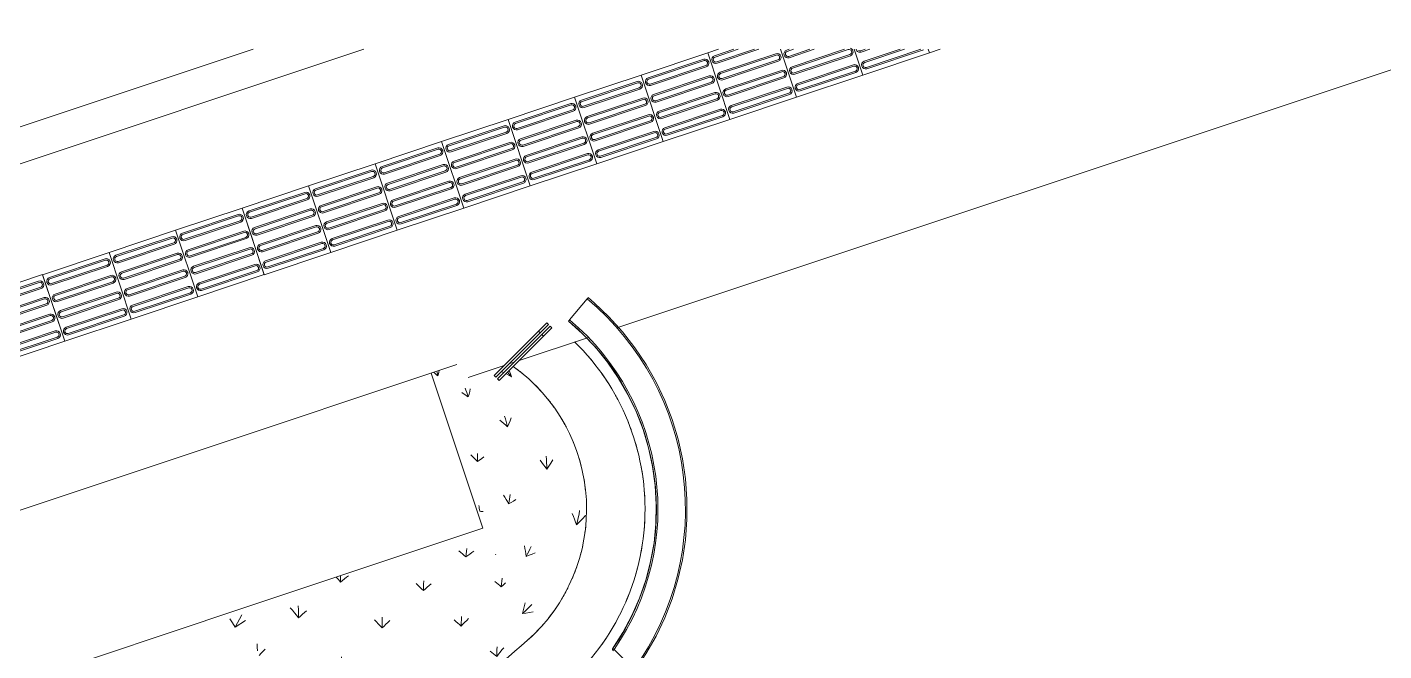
# Model space of a CAD drawing. Header units: millimetres. Extents: x 15878 to 679837, y -72324 to 391440.
# Drawn here: x 110641 to 116447, y 67149 to 69818 of the extents above; entities that cross this region are included whole.
import ezdxf

# ---------------------------------------------------------------- set-up
doc = ezdxf.new("R2010")
doc.units = ezdxf.units.MM
for name, color, linetype, lineweight in [('A-FLOR', 192, 'Continuous', 5), ('A-FLOR-HRAL', 11, 'Continuous', 5), ('A-FLOR-PATT', 8, 'Continuous', 5), ('A-GENM', 13, 'Continuous', 5)]:
    doc.layers.add(name, color=color, linetype=linetype, lineweight=lineweight)

# ---------------------------------------------------------------- blocks, each defined once
blk = doc.blocks.new('FP_210-1_F')
at = {"layer": 'A-FLOR-PATT'}
for p, q in [((112496.6, 67570.3), (112489.2, 67577)), ((112520, 67562.6), (112521.3, 67574.7)), ((112521.3, 67574.7), (112522.6, 67586.6)), ((112544.8, 67569.4), (112553.5, 67575.7)), ((112504, 67563.7), (112496.6, 67570.3)), ((112511.4, 67557.1), (112504, 67563.7)), ((112518.8, 67550.5), (112511.4, 67557.1)), ((112518.8, 67550.5), (112520, 67562.6)), ((112518.8, 67550.5), (112527.4, 67556.9)), ((112527.4, 67556.9), (112536.1, 67563.2)), ((112536.1, 67563.2), (112544.8, 67569.4)), ((111973.3, 67453.5), (111964.4, 67463.7)), ((111982.3, 67456.5), (111982.3, 67469.6)), ((111990.8, 67450.1), (111999.3, 67456.9)), ((111999.3, 67456.9), (112007.9, 67463.6)), ((112007.9, 67463.6), (112016.5, 67470.3)), ((112672.9, 67447.2), (112674.3, 67459.2)), ((111982.3, 67443.3), (111973.3, 67453.5)), ((111982.3, 67443.3), (111982.3, 67456.5)), ((111982.3, 67443.3), (111990.8, 67450.1)), ((112313.5, 67429.8), (112305.7, 67437.6)), ((112321.3, 67422), (112313.5, 67429.8)), ((112329.1, 67414.3), (112321.3, 67422)), ((112336.9, 67406.6), (112329.1, 67414.3)), ((112336.9, 67406.6), (112337.5, 67420.5)), ((112336.9, 67406.6), (112345.3, 67413.7)), ((112337.5, 67420.5), (112338.1, 67434.3)), ((112338.1, 67434.3), (112338.8, 67448.1)), ((112345.3, 67413.7), (112353.7, 67420.8)), ((112353.7, 67420.8), (112362.2, 67427.8)), ((112362.2, 67427.8), (112370.6, 67434.9)), ((112649.7, 67439.4), (112642.7, 67445.1)), ((112656.6, 67433.9), (112649.7, 67439.4)), ((112663.5, 67428.4), (112656.6, 67433.9)), ((112670.4, 67422.9), (112663.5, 67428.4)), ((112670.4, 67422.9), (112671.7, 67435.1)), ((112670.4, 67422.9), (112676.5, 67428.5)), ((112671.7, 67435.1), (112672.9, 67447.2)), ((112676.5, 67428.5), (112682.7, 67434.1)), ((112682.7, 67434.1), (112688.8, 67439.7)), ((111802, 67324.5), (111801.5, 67341.5)), ((111776.4, 67322.6), (111767.5, 67333.4)), ((111785.3, 67311.8), (111776.4, 67322.6)), ((111794.2, 67301.1), (111785.3, 67311.8)), ((111803, 67290.4), (111794.2, 67301.1)), ((111802.5, 67307.5), (111802, 67324.5)), ((111803, 67290.4), (111802.5, 67307.5)), ((111803, 67290.4), (111811.3, 67297.9)), ((111811.3, 67297.9), (111819.6, 67305.4)), ((111819.6, 67305.4), (111827.9, 67312.8)), ((111827.9, 67312.8), (111836.3, 67320.2)), ((112160.5, 67278), (112160.6, 67293.4)), ((112499.6, 67282.3), (112500.3, 67296.1)), ((112522.4, 67279.1), (112530.3, 67287.2)), ((112135.9, 67273.3), (112127.7, 67282.2)), ((112144.1, 67264.5), (112135.9, 67273.3)), ((112152.3, 67255.7), (112144.1, 67264.5)), ((112160.5, 67246.9), (112152.3, 67255.7)), ((112160.5, 67262.5), (112160.5, 67278)), ((112160.5, 67246.9), (112160.5, 67262.5)), ((112160.5, 67246.9), (112168.7, 67254.7)), ((112168.7, 67254.7), (112176.9, 67262.5)), ((112176.9, 67262.5), (112185, 67270.3)), ((112185, 67270.3), (112193.2, 67278)), ((112476.3, 67274.5), (112468.9, 67281.3)), ((112483.7, 67267.8), (112476.3, 67274.5)), ((112491.1, 67261.1), (112483.7, 67267.8)), ((112498.5, 67254.4), (112491.1, 67261.1)), ((112498.5, 67254.4), (112499, 67268.4)), ((112498.5, 67254.4), (112506.4, 67262.7)), ((112499, 67268.4), (112499.6, 67282.3)), ((112506.4, 67262.7), (112514.4, 67270.9)), ((112514.4, 67270.9), (112522.4, 67279.1)), ((111625.9, 67164.1), (111625.2, 67178.8)), ((112651.8, 67152.8), (112652.4, 67166.7)), ((111626.7, 67149.3), (111625.9, 67164.1)), ((111634.4, 67129.6), (111643.1, 67138.3)), ((111643.1, 67138.3), (111651.8, 67147)), ((111651.8, 67147), (111660.5, 67155.6)), ((111962.9, 67102.1), (111954.3, 67112)), ((111987.5, 67106.9), (111987.1, 67123.9)), ((112331, 67102.4), (112331.1, 67118)), ((112629.9, 67141.6), (112622.9, 67147.3)), ((112636.8, 67135.9), (112629.9, 67141.6)), ((112643.8, 67130.3), (112636.8, 67135.9)), ((112650.7, 67124.8), (112643.8, 67130.3)), ((112650.7, 67124.8), (112651.2, 67138.8)), ((112650.7, 67124.8), (112658.1, 67134.2)), ((112651.2, 67138.8), (112651.8, 67152.8)), ((112658.1, 67134.2), (112665.6, 67143.6)), ((112665.6, 67143.6), (112673.1, 67152.9)), ((112673.1, 67152.9), (112680.6, 67162.2)), ((111971.5, 67092.2), (111962.9, 67102.1)), ((111980, 67082.4), (111971.5, 67092.2)), ((111988.6, 67072.6), (111980, 67082.4)), ((111988, 67089.8), (111987.5, 67106.9)), ((111988.6, 67072.6), (111988, 67089.8)), ((111988.6, 67072.6), (111996.5, 67081.1)), ((111996.5, 67081.1), (112004.5, 67089.5)), ((112004.5, 67089.5), (112012.5, 67097.9)), ((112012.5, 67097.9), (112020.5, 67106.3)), ((112307.6, 67094.6), (112299.7, 67102.5)), ((112315.4, 67086.8), (112307.6, 67094.6)), ((112323.3, 67078.9), (112315.4, 67086.8)), ((112331.1, 67071.2), (112323.3, 67078.9)), ((112331, 67086.9), (112331, 67102.4)), ((112331.1, 67071.2), (112331, 67086.9)), ((112331.1, 67071.2), (112338.8, 67080.1)), ((112338.8, 67080.1), (112346.6, 67089)), ((112346.6, 67089), (112354.4, 67097.8)), ((112354.4, 67097.8), (112362.2, 67106.6)), ((111818.2, 66922.3), (111817.3, 66940.8)), ((112471.2, 66937), (112463.5, 66944.1)), ((112493.1, 66952.6), (112493.1, 66963.9)), ((111793.4, 66917.5), (111784.5, 66928.4)), ((111802.3, 66906.7), (111793.4, 66917.5)), ((111811.2, 66895.9), (111802.3, 66906.7)), ((111820.1, 66885.1), (111811.2, 66895.9)), ((111819.1, 66903.8), (111818.2, 66922.3)), ((111820.1, 66885.1), (111819.1, 66903.8)), ((111820.1, 66885.1), (111827.9, 66894.2)), ((111827.9, 66894.2), (111835.8, 66903.2)), ((111835.8, 66903.2), (111843.6, 66912.2)), ((111843.6, 66912.2), (111851.5, 66921.2)), ((112142.6, 66901.1), (112134.3, 66910)), ((112150.8, 66892.1), (112142.6, 66901.1)), ((112159.1, 66883.2), (112150.8, 66892.1)), ((112167.3, 66874.4), (112159.1, 66883.2)), ((112166.2, 66908.8), (112165.7, 66925.9)), ((112166.7, 66891.6), (112166.2, 66908.8)), ((112167.3, 66874.4), (112166.7, 66891.6)), ((112167.3, 66874.4), (112174.9, 66883.9)), ((112174.9, 66883.9), (112182.5, 66893.4)), ((112182.5, 66893.4), (112190.1, 66902.8)), ((112190.1, 66902.8), (112197.8, 66912.3)), ((111980.4, 66695.2), (111971.8, 66705.2)), ((112004.2, 66702.9), (112003.3, 66721.5)), ((112005.2, 66684.2), (112004.2, 66702.9)), ((112028.7, 66695.5), (112036.2, 66705.5)), ((111989, 66685.2), (111980.4, 66695.2)), ((111997.6, 66675.3), (111989, 66685.2)), ((112006.2, 66665.5), (111997.6, 66675.3)), ((112006.2, 66665.5), (112005.2, 66684.2)), ((112006.2, 66665.5), (112013.7, 66675.5)), ((112013.7, 66675.5), (112021.2, 66685.5)), ((112021.2, 66685.5), (112028.7, 66695.5))]:
    blk.add_line(p, q, dxfattribs=at)
blk = doc.blocks.new('FP_211-1_F')
at = {"layer": 'A-FLOR-PATT'}
for p, q in [((112385.7, 68336.5), (112381.5, 68340.2)), ((112390, 68332.8), (112385.7, 68336.5)), ((112394.5, 68329.1), (112390, 68332.8)), ((112395.9, 68339.2), (112394.2, 68346.1)), ((112399.1, 68325.4), (112394.5, 68329.1)), ((112397.6, 68332.3), (112395.9, 68339.2)), ((112399.1, 68325.4), (112397.6, 68332.3)), ((112399.1, 68325.4), (112401.1, 68333.5)), ((112401.1, 68333.5), (112402.6, 68341.7)), ((112402.6, 68341.7), (112403.9, 68349.8)), ((112680.6, 68339.2), (112672.8, 68343.1)), ((112704, 68327), (112693.5, 68332.5)), ((112704.6, 68332.4), (112696.5, 68340.9)), ((112709.7, 68334.7), (112704.2, 68348)), ((112714.5, 68321.3), (112704.6, 68332.4)), ((112714.5, 68321.3), (112709.7, 68334.7)), ((112519, 68263.7), (112515.2, 68273.1)), ((112535.5, 68258.3), (112537.8, 68269.9)), ((112714.5, 68321.3), (112704, 68327)), ((112507.8, 68249.8), (112500.9, 68254.5)), ((112514.8, 68245.1), (112507.8, 68249.8)), ((112522, 68240.3), (112514.8, 68245.1)), ((112522.5, 68254.3), (112519, 68263.7)), ((112529.2, 68235.5), (112522, 68240.3)), ((112525.9, 68244.9), (112522.5, 68254.3)), ((112529.2, 68235.5), (112525.9, 68244.9)), ((112529.2, 68235.5), (112532.6, 68246.8)), ((112532.6, 68246.8), (112535.5, 68258.3)), ((112687.9, 68142.3), (112684.4, 68153.7)), ((112672.7, 68128.9), (112664.5, 68135.6)), ((112680.9, 68122), (112672.7, 68128.9)), ((112689.1, 68115), (112680.9, 68122)), ((112691.3, 68130.9), (112687.9, 68142.3)), ((112697.3, 68107.9), (112689.1, 68115)), ((112694.4, 68119.4), (112691.3, 68130.9)), ((112697.3, 68107.9), (112694.4, 68119.4)), ((112697.3, 68107.9), (112702.7, 68120.2)), ((112702.7, 68120.2), (112707.7, 68132.7)), ((112707.7, 68132.7), (112712.1, 68145.4)), ((112547.4, 67980.3), (112540.3, 67987.2)), ((112554.5, 67973.3), (112547.4, 67980.3)), ((112568.1, 67984.2), (112567.9, 67992.9)), ((112568.3, 67975.7), (112568.1, 67984.2)), ((112863.2, 67967.4), (112861.7, 67981.3)), ((112561.5, 67966.1), (112554.5, 67973.3)), ((112568.5, 67958.9), (112561.5, 67966.1)), ((112568.4, 67967.3), (112568.3, 67975.7)), ((112568.5, 67958.9), (112568.4, 67967.3)), ((112568.5, 67958.9), (112577.7, 67965.1)), ((112577.7, 67965.1), (112586.9, 67971.8)), ((112586.9, 67971.8), (112596, 67978.9)), ((112843.6, 67955.1), (112836.1, 67964.5)), ((112851.1, 67945.5), (112843.6, 67955.1)), ((112858.5, 67935.8), (112851.1, 67945.5)), ((112865.8, 67926), (112858.5, 67935.8)), ((112864.3, 67953.6), (112863.2, 67967.4)), ((112865.2, 67939.8), (112864.3, 67953.6)), ((112865.8, 67926), (112865.2, 67939.8)), ((112865.8, 67926), (112874.4, 67938.9)), ((112874.4, 67938.9), (112882.7, 67952.3)), ((112882.7, 67952.3), (112890.6, 67966)), ((112685.5, 67806), (112679.9, 67815.3)), ((112691, 67796.7), (112685.5, 67806)), ((112705.1, 67797.3), (112706.7, 67807.3)), ((112706.7, 67807.3), (112708.2, 67817.4)), ((112575.1, 67764.7), (112574.1, 67770.8)), ((112576.3, 67758.7), (112575.1, 67764.7)), ((112577.5, 67752.8), (112576.3, 67758.7)), ((112578.8, 67746.9), (112577.5, 67752.8)), ((112578.8, 67746.9), (112577.8, 67748.8)), ((112578.8, 67746.9), (112582.9, 67745.8)), ((112696.4, 67787.2), (112691, 67796.7)), ((112701.7, 67777.6), (112696.4, 67787.2)), ((112701.7, 67777.6), (112703.4, 67787.4)), ((112701.7, 67777.6), (112712.1, 67783.4)), ((112703.4, 67787.4), (112705.1, 67797.3)), ((112712.1, 67783.4), (112722.6, 67789.6)), ((112722.6, 67789.6), (112733.2, 67796.3)), ((113002.8, 67734.3), (113005.6, 67750)), ((112582.9, 67745.8), (112587.7, 67745)), ((112587.7, 67745), (112592.9, 67744.5)), ((112978.8, 67724.2), (112973.8, 67736.2)), ((112983.5, 67712.1), (112978.8, 67724.2)), ((112988.1, 67699.9), (112983.5, 67712.1)), ((112992.5, 67687.7), (112988.1, 67699.9)), ((112992.5, 67687.7), (112996.3, 67703.1)), ((112992.5, 67687.7), (113005.5, 67700.4)), ((112996.3, 67703.1), (112999.7, 67718.6)), ((112999.7, 67718.6), (113002.8, 67734.3)), ((113005.5, 67700.4), (113018.3, 67713.7)), ((113018.3, 67713.7), (113030.9, 67727.4)), ((112771.5, 67586.6), (112769.2, 67597.7)), ((112773.6, 67575.5), (112771.5, 67586.6)), ((112775.5, 67564.4), (112773.6, 67575.5)), ((112782.6, 67563.5), (112787.9, 67574)), ((112787.9, 67574), (112793, 67584.6)), ((112793, 67584.6), (112798, 67595.5)), ((112646.2, 67559.8), (112647, 67563)), ((112777.3, 67553.2), (112775.5, 67564.4)), ((112777.3, 67553.2), (112782.6, 67563.5)), ((112777.3, 67553.2), (112789.7, 67557.7)), ((112789.7, 67557.7), (112802.5, 67562.8)), ((112802.5, 67562.8), (112815.5, 67568.4)), ((112766.8, 67331.6), (112769.5, 67343.1)), ((112769.5, 67343.1), (112772, 67354.6)), ((112790.8, 67337.1), (112800.7, 67347.1)), ((112760.5, 67308.7), (112763.8, 67320.1)), ((112760.5, 67308.7), (112770.7, 67317.9)), ((112760.5, 67308.7), (112775.6, 67310.8)), ((112763.8, 67320.1), (112766.8, 67331.6)), ((112770.7, 67317.9), (112780.8, 67327.4)), ((112775.6, 67310.8), (112791, 67313.4)), ((112780.8, 67327.4), (112790.8, 67337.1)), ((112791, 67313.4), (112806.9, 67316.5))]:
    blk.add_line(p, q, dxfattribs=at)
blk = doc.blocks.new('FP_213-1_F')
at = {"layer": 'A-FLOR-PATT'}
for p, q in [((111520.5, 67268.3), (111509.3, 67286)), ((111531.5, 67250.7), (111560.6, 67303.3)), ((111531.5, 67250.7), (111520.5, 67268.3)), ((111531.5, 67250.7), (111576, 67278.6)), ((110739.3, 67021.7), (110792.9, 67058.9)), ((110739.3, 67021.7), (110742.7, 67056.9)), ((111215.8, 67065.8), (111198.8, 67082.3)), ((111232.8, 67049.2), (111215.8, 67065.8)), ((111232.8, 67049.2), (111246.4, 67098.9)), ((111232.8, 67049.2), (111284.7, 67086.2)), ((111633.5, 67079), (111623.4, 67096.8)), ((111643.5, 67061.1), (111633.5, 67079)), ((111643.5, 67061.1), (111651.7, 67080.9)), ((111643.5, 67061.1), (111655.8, 67070.2)), ((110739.3, 67021.7), (110704.1, 67044)), ((110965, 66873.9), (110942.1, 66889.2)), ((110987.9, 66858.5), (110986, 66905.1)), ((110987.9, 66858.5), (111029.7, 66893.4)), ((111391.5, 66888.3), (111375.5, 66905)), ((111407.4, 66871.5), (111391.5, 66888.3)), ((111407.4, 66871.5), (111414.2, 66919.9)), ((111407.4, 66871.5), (111447.6, 66906.2)), ((110987.9, 66858.5), (110965, 66873.9)), ((111203.2, 66708.5), (111181.3, 66724.1)), ((111224.9, 66692.9), (111203.2, 66708.5)), ((111224.9, 66692.9), (111216.3, 66738.2)), ((111224.9, 66692.9), (111255, 66725.5)), ((111555.6, 66708.5), (111540.7, 66725.4)), ((111570.4, 66691.5), (111555.6, 66708.5)), ((111570.4, 66691.5), (111570.5, 66738.6)), ((111570.4, 66691.5), (111598.8, 66724)), ((111429.8, 66540.8), (111409, 66556.6)), ((111450.4, 66525), (111429.8, 66540.8)), ((111450.4, 66525), (111435.1, 66569)), ((111450.4, 66525), (111468.9, 66555.3)), ((111708, 66526.3), (111694.2, 66543.5)), ((111721.7, 66509.1), (111715, 66555)), ((111721.7, 66509.1), (111738.4, 66539.4)), ((111721.7, 66509.1), (111708, 66526.3)), ((111644.7, 66370.6), (111625, 66386.6)), ((111664.2, 66354.5), (111642.2, 66397.3)), ((111664.2, 66354.5), (111644.7, 66370.6)), ((111664.2, 66354.5), (111671, 66382.6))]:
    blk.add_line(p, q, dxfattribs=at)
blk = doc.blocks.new('Railings 58 - Railings 95-17990512-1_F')
at = {"layer": 'A-FLOR-HRAL'}
for p, q in [((112962.6, 68564.9), (113038.2, 68655.2)), ((112959.5, 68561.2), (112958.4, 68559.9)), ((113146.8, 67154.5), (113146.6, 67157.3))]:
    blk.add_line(p, q, dxfattribs=at)
at = {"layer": 'A-FLOR-HRAL', "flags": 128}
for points in [[(113241.1, 67063.8), (113289.4, 67135.9), (113332.3, 67211.4), (113369.5, 67289.9), (113400.8, 67370.9), (113426, 67454), (113445.1, 67538.7), (113458, 67624.5), (113464.4, 67711.1), (113464.5, 67798), (113458.2, 67884.6), (113445.5, 67970.5), (113426.6, 68055.2), (113401.5, 68138.3), (113370.3, 68219.4), (113333.3, 68297.9), (113290.5, 68373.5), (113242.4, 68445.8), (113189, 68514.3), (113130.8, 68578.7), (113068, 68638.6), (113042.6, 68660.5)], [(113146.8, 67158.1), (113190.8, 67227.1), (113229.3, 67299.4), (113262, 67374.4), (113288.8, 67451.8), (113309.4, 67531), (113323.8, 67611.5), (113331.9, 67693), (113333.6, 67774.8), (113328.9, 67856.6), (113317.8, 67937.7), (113300.5, 68017.7), (113277, 68096.1), (113247.4, 68172.4), (113211.9, 68246.2), (113170.8, 68317), (113124.3, 68384.3), (113072.7, 68447.9), (113016.3, 68507.2), (112958.2, 68559.7)], [(113152.9, 67155), (113195.1, 67112.7), (113237.4, 67070.4)]]:
    blk.add_lwpolyline(points, dxfattribs=at)
at = {"layer": 'A-FLOR-HRAL'}
for radius, start in [(1173, 324.25888), (1048.8, 325.21246), (1055.2, 325.30303)]:
    blk.add_arc((112285.3, 67755.6), radius, start, 50.07244, dxfattribs=at)
for points in [[(113038.2, 68655.2), (113038.4, 68655.4), (113038.8, 68655.9), (113039.4, 68656.7), (113039.9, 68657.2), (113040.1, 68657.4)], [(113040.1, 68657.4), (113040.3, 68657.7), (113040.7, 68658.2), (113041.2, 68658.8), (113041.5, 68659.2), (113041.6, 68659.3)], [(113041.6, 68659.3), (113041.8, 68659.5), (113042.1, 68659.8), (113042.3, 68660.2), (113042.5, 68660.3), (113042.5, 68660.4)], [(113042.5, 68660.4), (113042.6, 68660.5), (113042.6, 68660.5), (113042.6, 68660.5)], [(113042.6, 68660.5), (113042.6, 68660.5), (113042.5, 68660.4), (113042.5, 68660.3)], [(112958.4, 68559.9), (112958.3, 68559.8), (112958.2, 68559.6), (112958.2, 68559.7), (112958.3, 68559.7)], [(112958.3, 68559.7), (112958.3, 68559.8), (112958.5, 68560), (112958.8, 68560.4), (112959, 68560.6)], [(112959, 68560.6), (112959.2, 68560.8), (112959.7, 68561.4), (112960.2, 68562.1), (112960.5, 68562.4)], [(112960.9, 68562.8), (112960.6, 68562.6), (112960.3, 68562.1), (112959.8, 68561.6), (112959.6, 68561.3), (112959.5, 68561.2)], [(112960.5, 68562.4), (112960.8, 68562.8), (112961.5, 68563.6), (112962.2, 68564.4), (112962.6, 68564.9)], [(112962.8, 68565.1), (112962.6, 68564.9), (112962.1, 68564.3), (112961.4, 68563.5), (112961, 68563), (112960.9, 68562.8)], [(113146.6, 67157.3), (113146.6, 67157.5), (113146.7, 67158), (113146.9, 67158.2), (113147.1, 67158.3)], [(113147.7, 67152.2), (113147.5, 67152.5), (113147.2, 67153.2), (113146.9, 67153.9), (113146.8, 67154.3), (113146.8, 67154.5)], [(113147.1, 67158.3), (113147.2, 67158.4), (113147.6, 67158.5), (113148.1, 67158.3), (113148.4, 67158.2)], [(113148.4, 67158.2), (113148.7, 67158.1), (113149.3, 67157.8), (113150.1, 67157.3), (113150.5, 67157)], [(113150.5, 67157), (113150.9, 67156.8), (113151.6, 67156.1), (113152.5, 67155.4), (113152.9, 67155)]]:
    blk.add_open_spline(points, degree=3, dxfattribs=at)
blk.add_open_spline([(113150.3, 67148.8), (113150.1, 67149.1), (113149.7, 67149.5), (113149.2, 67150.1), (113148.7, 67150.7), (113148.2, 67151.4), (113147.9, 67152), (113147.7, 67152.2)], degree=3, knots=[-1, -1, -1, -1, -0.75, -0.625, -0.5, -0.25, 0, 0, 0, 0], dxfattribs=at)
blk = doc.blocks.new('Railings 59 - Railings 37-18235824-1_F')
at = {"layer": 'A-FLOR-HRAL'}
for p, q in [((98095.2, 80286.5), (98363.4, 80286.5)), ((98095.2, 80276.5), (98095.2, 80286.5)), ((98363.4, 80286.5), (98413.5, 80286.5)), ((98363.4, 80286.5), (98363.4, 80276.5)), ((98413.5, 80276.5), (98413.5, 80286.5)), ((98363.4, 80276.5), (98095.2, 80276.5)), ((98095.2, 80266.5), (98363.4, 80266.5)), ((98095.2, 80256.5), (98095.2, 80266.5)), ((98363.4, 80256.5), (98095.2, 80256.5)), ((98413.5, 80276.5), (98363.4, 80276.5)), ((98363.4, 80266.5), (98413.5, 80266.5)), ((98363.4, 80266.5), (98363.4, 80256.5)), ((98413.5, 80256.5), (98363.4, 80256.5)), ((98413.5, 80256.5), (98413.5, 80266.5))]:
    blk.add_line(p, q, dxfattribs=at)
blk = doc.blocks.new('DLN_Tactile - Directional Tiles-3867766-1_F')
at = {"layer": 'A-GENM'}
for p, q in [((150, 150), (-150, 150)), ((-150, 150), (-150, -150)), ((-129.5, 125.5), (-129.5, -125.5)), ((-123.5, -125.5), (-123.5, 125.5)), ((-101.5, 125.5), (-101.5, -125.5)), ((-95.5, -125.5), (-95.5, 125.5)), ((-54.5, 125.5), (-54.5, -125.5)), ((-48.5, -125.5), (-48.5, 125.5)), ((-26.5, 125.5), (-26.5, -125.5)), ((-20.5, -125.5), (-20.5, 125.5)), ((20.5, 125.5), (20.5, -125.5)), ((26.5, -125.5), (26.5, 125.5)), ((48.5, 125.5), (48.5, -125.5)), ((54.5, -125.5), (54.5, 125.5)), ((95.5, 125.5), (95.5, -125.5)), ((101.5, -125.5), (101.5, 125.5)), ((123.5, 125.5), (123.5, -125.5)), ((129.5, -125.5), (129.5, 125.5)), ((150, -150), (150, 150)), ((-150, -150), (150, -150))]:
    blk.add_line(p, q, dxfattribs=at)
for centre, radius, start, end in [((-112.5, 125.5), 17, 360, 180), ((-112.5, 125.5), 11, 360, 180), ((-37.5, 125.5), 17, 360, 180), ((-37.5, 125.5), 11, 360, 180), ((37.5, 125.5), 17, 360, 180), ((37.5, 125.5), 11, 360, 180), ((112.5, 125.5), 17, 360, 180), ((112.5, 125.5), 11, 360, 180), ((-112.5, -125.5), 17, 180, 360), ((-112.5, -125.5), 11, 180, 360), ((-37.5, -125.5), 17, 180, 360), ((-37.5, -125.5), 11, 180, 360), ((37.5, -125.5), 17, 180, 360), ((37.5, -125.5), 11, 180, 360), ((112.5, -125.5), 17, 180, 360), ((112.5, -125.5), 11, 180, 360)]:
    blk.add_arc(centre, radius, start, end, dxfattribs=at)
blk = doc.blocks.new('DLN_Tactile - Directional Tiles-V352-1_F')
at = {"layer": 'A-GENM'}
for p, q in [((150, 150), (-150, 150)), ((-150, 150), (-150, -150)), ((-129.5, 125.5), (-129.5, -125.5)), ((-123.5, -125.5), (-123.5, 125.5)), ((-101.5, 125.5), (-101.5, -125.5)), ((-95.5, -125.5), (-95.5, 125.5)), ((-54.5, 125.5), (-54.5, -125.5)), ((-48.5, -125.5), (-48.5, 125.5)), ((-26.5, 125.5), (-26.5, -125.5)), ((-20.5, -125.5), (-20.5, 125.5)), ((20.5, 125.5), (20.5, -125.5)), ((26.5, -125.5), (26.5, 125.5)), ((48.5, 125.5), (48.5, -125.5)), ((54.5, -125.5), (54.5, 125.5)), ((95.5, 125.5), (95.5, -62.8)), ((101.5, -44.8), (101.5, 125.5)), ((123.5, 125.5), (123.5, 21.2)), ((129.5, 39.2), (129.5, 125.5)), ((150, 100.7), (150, 150)), ((-150, -150), (66.4, -150))]:
    blk.add_line(p, q, dxfattribs=at)
for centre, radius, start, end in [((-112.5, 125.5), 17, 360, 180), ((-112.5, 125.5), 11, 360, 180), ((-37.5, 125.5), 17, 360, 180), ((-37.5, 125.5), 11, 360, 180), ((37.5, 125.5), 17, 360, 180), ((37.5, 125.5), 11, 360, 180), ((112.5, 125.5), 17, 360, 180), ((112.5, 125.5), 11, 360, 180), ((-112.5, -125.5), 17, 180, 360), ((-112.5, -125.5), 11, 180, 360), ((-37.5, -125.5), 17, 180, 360), ((-37.5, -125.5), 11, 180, 360), ((37.5, -125.5), 17, 180, 360), ((37.5, -125.5), 11, 180, 360)]:
    blk.add_arc(centre, radius, start, end, dxfattribs=at)
blk = doc.blocks.new('DLN_Tactile - Directional Tiles-V353-1_F')
at = {"layer": 'A-GENM'}
for p, q in [((66.4, 150), (-150, 150)), ((-150, 150), (-150, -150)), ((-129.5, 125.5), (-129.5, -125.5)), ((-123.5, -125.5), (-123.5, 125.5)), ((-101.5, 125.5), (-101.5, -125.5)), ((-95.5, -125.5), (-95.5, 125.5)), ((-54.5, 125.5), (-54.5, -125.5)), ((-48.5, -125.5), (-48.5, 125.5)), ((-26.5, 125.5), (-26.5, -125.5)), ((-20.5, -110.8), (-20.5, 125.5)), ((20.5, 125.5), (20.5, 12.2)), ((26.5, 30.2), (26.5, 125.5)), ((48.5, 125.5), (48.5, 96.2)), ((54.5, 114.2), (54.5, 125.5)), ((-150, -150), (-33.6, -150))]:
    blk.add_line(p, q, dxfattribs=at)
for centre, radius, start, end in [((-112.5, 125.5), 17, 360, 180), ((-112.5, 125.5), 11, 360, 180), ((-37.5, 125.5), 17, 360, 180), ((-37.5, 125.5), 11, 360, 180), ((37.5, 125.5), 17, 360, 180), ((37.5, 125.5), 11, 360, 180), ((-112.5, -125.5), 17, 180, 360), ((-112.5, -125.5), 11, 180, 360), ((-37.5, -125.5), 17, 180, 321.18527), ((-37.5, -125.5), 11, 180, 360)]:
    blk.add_arc(centre, radius, start, end, dxfattribs=at)
blk = doc.blocks.new('DLN_Tactile - Directional Tiles-V354-1_F')
at = {"layer": 'A-GENM'}
for p, q in [((-33.6, 150), (-150, 150)), ((-150, 150), (-150, -150)), ((-129.5, 125.5), (-129.5, -125.5)), ((-123.5, -119.8), (-123.5, 125.5)), ((-101.5, 125.5), (-101.5, -53.8)), ((-95.5, -35.8), (-95.5, 125.5)), ((-54.5, 125.5), (-54.5, 87.2)), ((-48.5, 105.2), (-48.5, 125.5)), ((-150, -150), (-133.6, -150))]:
    blk.add_line(p, q, dxfattribs=at)
for centre, radius, start, end in [((-112.5, 125.5), 17, 360, 180), ((-112.5, 125.5), 11, 360, 180), ((-37.5, 125.5), 17, 84.25954, 180), ((-37.5, 125.5), 11, 124.53382, 180), ((-112.5, -125.5), 17, 180, 196.33676)]:
    blk.add_arc(centre, radius, start, end, dxfattribs=at)
blk = doc.blocks.new('DLN_Tactile - Directional Tiles-V355-1_F')
at = {"layer": 'A-GENM'}
for p, q in [((-133.6, 150), (-150, 150)), ((-150, 150), (-150, 100.7))]:
    blk.add_line(p, q, dxfattribs=at)

msp = doc.modelspace()

# ---------------------------------------------------------------- linework, layer by layer
at = {"layer": 'A-FLOR'}
for p, q in [((111607.9, 69722.8), (105913.1, 67825.9)), ((105960.5, 67683.6), (112082.5, 69722.8)), ((116741.4, 69722.8), (113164.2, 68530.4)), ((113043, 68490), (112746.8, 68391.3)), ((111334.7, 67992.1), (112479.9, 68373.8)), ((112370.1, 68337.2), (112591.5, 67673.1)), ((112683.2, 68370), (112529.1, 68318.7)), ((112725.6, 68384.2), (112706.6, 68377.8)), ((110386, 67675.9), (111334.7, 67992.1)), ((112591.5, 67673.1), (111556, 67328)), ((111556, 67328), (110607.3, 67011.8))]:
    msp.add_line(p, q, dxfattribs=at)
for radius, start, end in [(1000, 311.55645, 45.66824), (1000, 44.78375, 45.63255), (1000, 38.56831, 41.56023), (750, 311.55645, 54.4668), (750, 49.69034, 53.54406), (1000, 32.36885, 35.33775), (750, 42.40048, 46.25305), (750, 35.10873, 38.96378), (1000, 26.13757, 29.11401), (750, 27.81455, 31.67591), (1000, 19.92228, 22.88865), (750, 20.51718, 24.38918), (1000, 13.70703, 16.66124), (750, 13.2155, 17.10339), (1000, 8.00211, 10.43112), (750, 5.90779, 9.81839), (1000, 7.49182, 8.00211), (1000, 1.27664, 4.19734), (750, 358.59129, 2.53406), (750, 351.2612, 355.25031), (1000, 355.06151, 357.95842), (750, 343.90848, 347.96705), (1000, 349.18689, 351.712), (750, 336.51374, 340.68424), (1000, 342.91515, 345.45399), (750, 329.02656, 333.40181), (1000, 336.64341, 339.17667), (750, 321.26206, 326.11972), (1000, 330.37167, 332.86348), (750, 311.55645, 318.83794), (1000, 324.09993, 326.47137)]:
    msp.add_arc((112285.3, 67755.6), radius, start, end, dxfattribs=at)
msp.add_open_spline([(111881.7, 66480.5), (112195, 66701.7), (112495.8, 66940), (112782.8, 67194.4)], degree=3, dxfattribs=at)

# ---------------------------------------------------------------- block references
for name in ['FP_211-1_F', 'FP_210-1_F', 'FP_213-1_F']:
    msp.add_blockref(name, (0, 0), dxfattribs=at)
at = {"layer": 'A-FLOR-HRAL'}
msp.add_blockref('Railings 58 - Railings 95-17990512-1_F', (0, 0), dxfattribs=at)
at = {"layer": 'A-FLOR-HRAL', "rotation": 45.00038580212038}
msp.add_blockref('Railings 59 - Railings 37-18235824-1_F', (100048.5, -57807.8), dxfattribs=at)
at = {"layer": 'A-GENM', "rotation": 108.4345610910641}
for name, p in [('DLN_Tactile - Directional Tiles-V352-1_F', (113743.1, 69612.3)), ('DLN_Tactile - Directional Tiles-V353-1_F', (114027.7, 69707.2)), ('DLN_Tactile - Directional Tiles-V354-1_F', (114312.3, 69802)), ('DLN_Tactile - Directional Tiles-V355-1_F', (114596.9, 69896.9)), ('DLN_Tactile - Directional Tiles-3867766-1_F', (113458.5, 69517.4)), ('DLN_Tactile - Directional Tiles-3867766-1_F', (113173.9, 69422.6)), ('DLN_Tactile - Directional Tiles-3867766-1_F', (112889.3, 69327.7)), ('DLN_Tactile - Directional Tiles-3867766-1_F', (112604.7, 69232.8)), ('DLN_Tactile - Directional Tiles-3867766-1_F', (112320.1, 69138)), ('DLN_Tactile - Directional Tiles-3867766-1_F', (112035.5, 69043.1)), ('DLN_Tactile - Directional Tiles-3867766-1_F', (111750.9, 68948.2)), ('DLN_Tactile - Directional Tiles-3867766-1_F', (111466.3, 68853.4)), ('DLN_Tactile - Directional Tiles-3867766-1_F', (111181.7, 68758.5)), ('DLN_Tactile - Directional Tiles-3867766-1_F', (110897.1, 68663.6)), ('DLN_Tactile - Directional Tiles-3867766-1_F', (110612.5, 68568.8))]:
    msp.add_blockref(name, p, dxfattribs=at)

doc.saveas('drawing.dxf')
